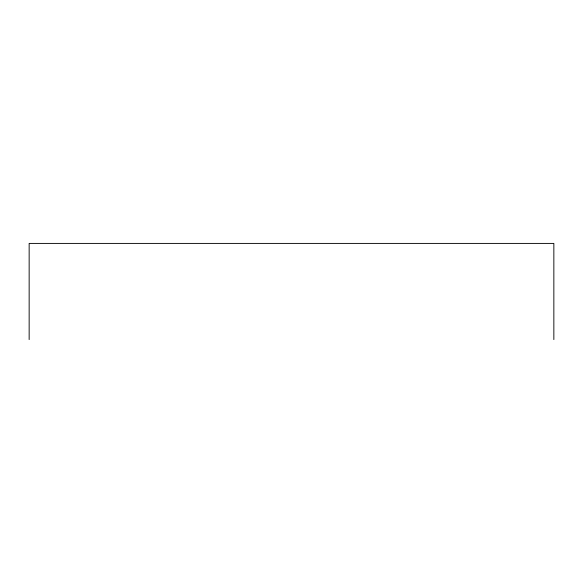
<?xml version="1.0" encoding="UTF-8"?>
<svg xmlns="http://www.w3.org/2000/svg" width="583" height="583" viewBox="0 0 583 583"><rect width="100%" height="100%" fill="white"/><g stroke="black" fill="none" stroke-linecap="round" stroke-linejoin="round"><path stroke-width="0.87" d="M553.85 339.59L553.85 243.41L29.15 243.41L29.15 339.59"/></g></svg>
